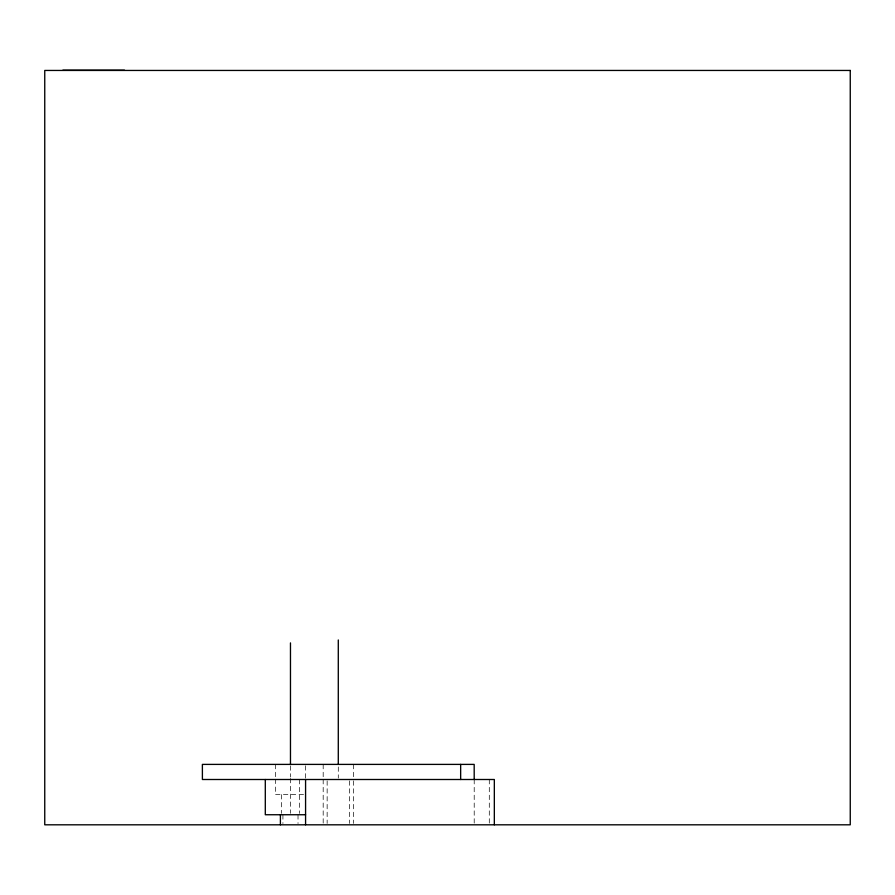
<?xml version="1.0" encoding="UTF-8"?>
<svg xmlns="http://www.w3.org/2000/svg" width="895" height="895" viewBox="0 0 895 895"><rect width="100%" height="100%" fill="white"/><g stroke="black" fill="none" stroke-linecap="round" stroke-linejoin="round"><path stroke-width="0.67" stroke-dasharray="4.47 3.36" d="M303.55 794.603L275.369 794.603L275.369 779.5M489.296 779.5L489.296 823.434M474.205 779.5L474.205 823.434M353.391 764.397L353.391 778.135M353.391 780.876L353.391 823.434M349.442 780.876L349.442 823.434M338.288 766.948L338.288 778.102M327.145 780.876L327.145 823.434M323.184 764.397L323.184 778.135M323.184 779.5L323.184 823.434M305.575 765.773L305.575 778.135M299.534 779.5L299.534 813.398M298.024 814.741L298.024 823.545M290.472 765.84L290.472 777.017M290.472 778.415L290.472 813.342M282.921 814.741L282.921 823.545M281.41 794.603L281.41 813.398M275.369 764.397L275.369 778.135"/><path stroke-width="1.34" d="M62.863 70.19L124.517 70.19M305.575 814.741L265.3 814.741L265.3 779.5M494.331 824.81L494.331 779.5L202.404 779.5L202.382 764.397L474.182 764.397L474.205 779.5M460.656 764.397L460.656 779.5M338.288 639.959L338.288 764.151M305.575 779.5L305.575 824.81M290.472 642.89L290.472 764.442M280.403 814.741L280.403 824.81M850.25 70.448L44.75 70.448L44.75 824.81L850.25 824.81L850.25 70.448"/></g></svg>
